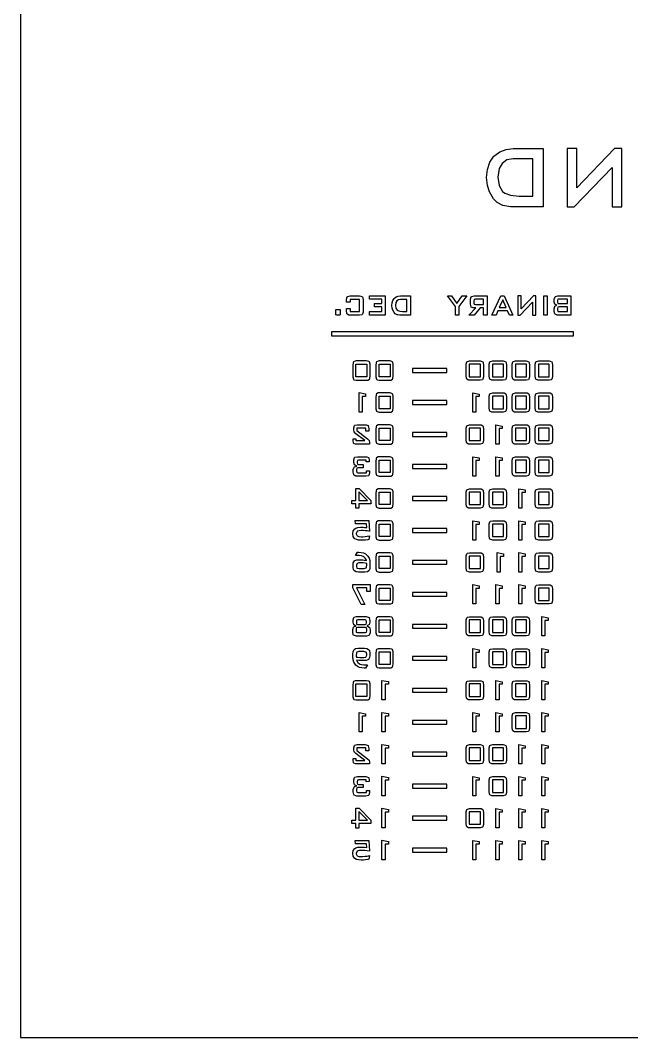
# Model space of a CAD drawing. Header units: inches. Extents: x 17631.1 to 17696.1, y 16284.5 to 16310.9.
# Drawn here: x 17631.11 to 17634.26, y 16285.27 to 16290.52 of the extents above; entities that cross this region are included whole.
import ezdxf

# ---------------------------------------------------------------- set-up
doc = ezdxf.new("R2010")
doc.units = ezdxf.units.IN
doc.header["$MEASUREMENT"] = 0

msp = doc.modelspace()

# ---------------------------------------------------------------- linework, layer by layer
at = {"color": 1}
msp.add_lwpolyline([(17654.6088, 16295.7669), (17631.1088, 16295.7669), (17631.1088, 16285.2669), (17654.6088, 16285.2669)], close=True, dxfattribs=at)
at = {"color": 2, "linetype": 'ByBlock', "flags": 128}
for points in [[(17633.5199, 16289.7478), (17633.5315, 16289.7851), (17633.5526, 16289.8154), (17633.5572, 16289.8201), (17633.5828, 16289.8388), (17633.6154, 16289.8504), (17633.6528, 16289.8551), (17633.8066, 16289.8551), (17633.8066, 16289.5543), (17633.6388, 16289.5543), (17633.6085, 16289.5589), (17633.5991, 16289.5612), (17633.5689, 16289.5775), (17633.5502, 16289.5963), (17633.5292, 16289.6312), (17633.5199, 16289.6639), (17633.5152, 16289.7058)], [(17633.9302, 16289.5543), (17633.9674, 16289.5543), (17634.1632, 16289.7571), (17634.1632, 16289.5543), (17634.2122, 16289.5543), (17634.2122, 16289.8551), (17634.1749, 16289.8551), (17633.9814, 16289.6522), (17633.9814, 16289.8551), (17633.9302, 16289.8551)], [(17633.5805, 16289.6639), (17633.5968, 16289.6335), (17633.6085, 16289.6242), (17633.6388, 16289.6149), (17633.6807, 16289.6102), (17633.753, 16289.6102), (17633.753, 16289.8014), (17633.6528, 16289.8014), (17633.6201, 16289.7968), (17633.5945, 16289.7782), (17633.5805, 16289.7525), (17633.5735, 16289.7081)], [(17632.7913, 16289.0714), (17632.7917, 16289.0782), (17632.7956, 16289.0897), (17632.7989, 16289.0922), (17632.8112, 16289.0948), (17632.8583, 16289.0948), (17632.8651, 16289.0943), (17632.874, 16289.0897), (17632.8761, 16289.0863), (17632.8778, 16289.0714), (17632.8778, 16289.0116), (17632.874, 16289.0006), (17632.8706, 16288.998), (17632.8583, 16288.9955), (17632.8112, 16288.9955), (17632.8044, 16288.9959), (17632.7956, 16289.0006), (17632.7934, 16289.004), (17632.7913, 16289.0188), (17632.7913, 16289.0307), (17632.81, 16289.0307), (17632.81, 16289.0142), (17632.8596, 16289.0142), (17632.8596, 16289.077), (17632.81, 16289.077), (17632.81, 16289.0621), (17632.7913, 16289.0617)], [(17632.9736, 16289.0142), (17632.9736, 16289.0388), (17632.9372, 16289.0388), (17632.9372, 16289.0557), (17632.9736, 16289.0557), (17632.9736, 16289.0778), (17632.9113, 16289.0778), (17632.9113, 16289.0948), (17632.9923, 16289.0948), (17632.9923, 16288.9955), (17632.9105, 16288.9955), (17632.9105, 16289.0142)], [(17633.0271, 16289.0596), (17633.0309, 16289.0719), (17633.0377, 16289.082), (17633.0393, 16289.0837), (17633.0478, 16289.0897), (17633.0588, 16289.0935), (17633.0711, 16289.0948), (17633.1225, 16289.0948), (17633.1225, 16288.9955), (17633.0758, 16288.9955), (17633.0665, 16288.9959), (17633.0563, 16288.9976), (17633.0538, 16288.998), (17633.0436, 16289.0031), (17633.0372, 16289.0095), (17633.0305, 16289.021), (17633.0275, 16289.0316), (17633.0262, 16289.0456)], [(17633.047, 16289.0316), (17633.0529, 16289.0218), (17633.0567, 16289.0188), (17633.0665, 16289.0154), (17633.0801, 16289.0142), (17633.1038, 16289.0142), (17633.1038, 16289.077), (17633.0711, 16289.077), (17633.0606, 16289.0753), (17633.0516, 16289.0693), (17633.047, 16289.0608), (17633.0449, 16289.046)], [(17633.3538, 16289.0409), (17633.3126, 16289.095), (17633.3342, 16289.095), (17633.3613, 16289.0565), (17633.389, 16289.095), (17633.4134, 16289.095), (17633.3721, 16289.0402), (17633.3721, 16288.9955), (17633.3538, 16288.9955)], [(17633.4493, 16289.07), (17633.4493, 16289.0578), (17633.4513, 16289.0517), (17633.458, 16289.0503), (17633.4993, 16289.0503), (17633.4993, 16289.0774), (17633.458, 16289.0774), (17633.4513, 16289.0761)], [(17633.588, 16289.095), (17633.6063, 16289.095), (17633.6509, 16288.9955), (17633.6327, 16288.9955), (17633.6232, 16289.0172), (17633.5731, 16289.0172), (17633.5636, 16288.9955), (17633.5426, 16288.9955)], [(17633.5805, 16289.0354), (17633.6157, 16289.0354), (17633.5981, 16289.0754)], [(17633.6759, 16288.9955), (17633.6888, 16288.9955), (17633.7524, 16289.0632), (17633.7524, 16288.9955), (17633.7693, 16288.9955), (17633.7693, 16289.095), (17633.7565, 16289.095), (17633.6929, 16289.028), (17633.6929, 16289.095), (17633.6759, 16289.095)], [(17633.8099, 16289.095), (17633.8282, 16289.095), (17633.8282, 16288.9955), (17633.8099, 16288.9955)], [(17633.8675, 16289.0416), (17633.8776, 16289.047), (17633.8675, 16289.0524), (17633.8641, 16289.0632), (17633.8641, 16289.0781), (17633.8681, 16289.0903), (17633.8709, 16289.0923), (17633.8824, 16289.095), (17633.95, 16289.095), (17633.95, 16288.9955), (17633.8871, 16288.9955), (17633.879, 16288.9962), (17633.8695, 16289.0002), (17633.8675, 16289.0023), (17633.8634, 16289.0151), (17633.8634, 16289.028), (17633.8675, 16289.0409)], [(17633.881, 16289.0713), (17633.881, 16289.0619), (17633.883, 16289.0565), (17633.8898, 16289.0551), (17633.9318, 16289.0551), (17633.9318, 16289.0788), (17633.8898, 16289.0788), (17633.883, 16289.0774)], [(17632.7362, 16289.0027), (17632.7362, 16289.0184), (17632.737, 16289.0239), (17632.74, 16289.0252), (17632.7536, 16289.0252), (17632.7591, 16289.0239), (17632.7599, 16289.0184), (17632.7599, 16289.0027), (17632.7595, 16288.9972), (17632.7565, 16288.9955), (17632.7426, 16288.9955), (17632.737, 16288.9968)], [(17633.881, 16289.03), (17633.881, 16289.0226), (17633.8824, 16289.0151), (17633.8898, 16289.0138), (17633.9318, 16289.0138), (17633.9318, 16289.0388), (17633.8898, 16289.0388), (17633.8824, 16289.0368)], [(17632.9142, 16288.7356), (17632.9138, 16288.7429), (17632.9105, 16288.7542), (17632.9079, 16288.7566), (17632.8959, 16288.7592), (17632.8425, 16288.7592), (17632.8371, 16288.7589), (17632.8282, 16288.7542), (17632.8262, 16288.7506), (17632.8242, 16288.7356), (17632.8242, 16288.6835), (17632.8245, 16288.6765), (17632.8282, 16288.6649), (17632.8305, 16288.6625), (17632.8425, 16288.6599), (17632.8959, 16288.6599), (17632.9012, 16288.6602), (17632.9105, 16288.6649), (17632.9122, 16288.6685), (17632.9142, 16288.6835)], [(17633.033, 16288.7356), (17633.0327, 16288.7429), (17633.0294, 16288.7542), (17633.0267, 16288.7566), (17633.0148, 16288.7592), (17632.9613, 16288.7592), (17632.956, 16288.7589), (17632.947, 16288.7542), (17632.9451, 16288.7506), (17632.9431, 16288.7356), (17632.9431, 16288.6835), (17632.9434, 16288.6765), (17632.947, 16288.6649), (17632.9494, 16288.6625), (17632.9613, 16288.6599), (17633.0148, 16288.6599), (17633.0201, 16288.6602), (17633.0294, 16288.6649), (17633.031, 16288.6685), (17633.033, 16288.6835)], [(17633.4092, 16288.7356), (17633.4096, 16288.7429), (17633.4129, 16288.7542), (17633.4155, 16288.7566), (17633.4275, 16288.7592), (17633.481, 16288.7592), (17633.4863, 16288.7589), (17633.4952, 16288.7542), (17633.4972, 16288.7506), (17633.4992, 16288.7356), (17633.4992, 16288.6835), (17633.4989, 16288.6765), (17633.4952, 16288.6649), (17633.4929, 16288.6625), (17633.481, 16288.6599), (17633.4275, 16288.6599), (17633.4222, 16288.6602), (17633.4129, 16288.6649), (17633.4112, 16288.6685), (17633.4092, 16288.6835)], [(17633.5281, 16288.7356), (17633.5284, 16288.7429), (17633.5318, 16288.7542), (17633.5344, 16288.7566), (17633.5464, 16288.7592), (17633.5998, 16288.7592), (17633.6051, 16288.7589), (17633.6141, 16288.7542), (17633.6161, 16288.7506), (17633.6181, 16288.7356), (17633.6181, 16288.6835), (17633.6178, 16288.6765), (17633.6141, 16288.6649), (17633.6118, 16288.6625), (17633.5998, 16288.6599), (17633.5464, 16288.6599), (17633.5411, 16288.6602), (17633.5318, 16288.6649), (17633.5301, 16288.6685), (17633.5281, 16288.6835)], [(17633.7655, 16288.6835), (17633.7655, 16288.7356), (17633.7659, 16288.7429), (17633.7692, 16288.7542), (17633.7718, 16288.7566), (17633.7838, 16288.7592), (17633.8372, 16288.7592), (17633.8422, 16288.7589), (17633.8515, 16288.7542), (17633.8535, 16288.7506), (17633.8552, 16288.7356), (17633.8552, 16288.6835), (17633.8548, 16288.6765), (17633.8515, 16288.6649), (17633.8489, 16288.6625), (17633.8372, 16288.6599), (17633.7838, 16288.6599), (17633.7785, 16288.6602), (17633.7692, 16288.6649), (17633.7675, 16288.6685)], [(17632.8408, 16288.7423), (17632.8976, 16288.7423), (17632.8976, 16288.6778), (17632.8408, 16288.6778)], [(17632.9597, 16288.7423), (17633.0164, 16288.7423), (17633.0164, 16288.6778), (17632.9597, 16288.6778)], [(17633.4826, 16288.7423), (17633.4258, 16288.7423), (17633.4258, 16288.6778), (17633.4826, 16288.6778)], [(17633.6015, 16288.7423), (17633.5447, 16288.7423), (17633.5447, 16288.6778), (17633.6015, 16288.6778)], [(17633.72, 16288.7423), (17633.6636, 16288.7423), (17633.6636, 16288.6778), (17633.72, 16288.6778)], [(17633.8386, 16288.7423), (17633.7821, 16288.7423), (17633.7821, 16288.6778), (17633.8386, 16288.6778)], [(17632.8567, 16288.5957), (17632.8907, 16288.5891), (17632.8907, 16288.5759), (17632.8736, 16288.5759), (17632.8736, 16288.4949), (17632.8567, 16288.4949)], [(17633.033, 16288.5706), (17633.0327, 16288.5779), (17633.0294, 16288.5892), (17633.0267, 16288.5916), (17633.0148, 16288.5942), (17632.9613, 16288.5942), (17632.956, 16288.5939), (17632.947, 16288.5892), (17632.9451, 16288.5856), (17632.9431, 16288.5706), (17632.9431, 16288.5185), (17632.9434, 16288.5115), (17632.947, 16288.4999), (17632.9494, 16288.4975), (17632.9613, 16288.4949), (17633.0148, 16288.4949), (17633.0201, 16288.4952), (17633.0294, 16288.4999), (17633.031, 16288.5035), (17633.033, 16288.5185)], [(17632.9597, 16288.5773), (17633.0164, 16288.5773), (17633.0164, 16288.5128), (17632.9597, 16288.5128)], [(17633.4434, 16288.5948), (17633.4768, 16288.5884), (17633.4768, 16288.5753), (17633.4601, 16288.5753), (17633.4601, 16288.495), (17633.4434, 16288.495)], [(17633.5281, 16288.5706), (17633.5284, 16288.5779), (17633.5318, 16288.5892), (17633.5344, 16288.5916), (17633.5464, 16288.5942), (17633.5998, 16288.5942), (17633.6051, 16288.5939), (17633.6141, 16288.5892), (17633.6161, 16288.5856), (17633.6181, 16288.5706), (17633.6181, 16288.5185), (17633.6178, 16288.5115), (17633.6141, 16288.4999), (17633.6118, 16288.4975), (17633.5998, 16288.4949), (17633.5464, 16288.4949), (17633.5411, 16288.4952), (17633.5318, 16288.4999), (17633.5301, 16288.5035), (17633.5281, 16288.5185)], [(17633.6015, 16288.5773), (17633.5447, 16288.5773), (17633.5447, 16288.5128), (17633.6015, 16288.5128)], [(17633.72, 16288.5773), (17633.6636, 16288.5773), (17633.6636, 16288.5128), (17633.72, 16288.5128)], [(17633.7655, 16288.5185), (17633.7655, 16288.5706), (17633.7659, 16288.5779), (17633.7692, 16288.5892), (17633.7718, 16288.5916), (17633.7838, 16288.5942), (17633.8372, 16288.5942), (17633.8422, 16288.5939), (17633.8515, 16288.5892), (17633.8535, 16288.5856), (17633.8552, 16288.5706), (17633.8552, 16288.5185), (17633.8548, 16288.5115), (17633.8515, 16288.4999), (17633.8489, 16288.4975), (17633.8372, 16288.4949), (17633.7838, 16288.4949), (17633.7785, 16288.4952), (17633.7692, 16288.4999), (17633.7675, 16288.5035)], [(17633.8386, 16288.5773), (17633.7821, 16288.5773), (17633.7821, 16288.5128), (17633.8386, 16288.5128)], [(17633.033, 16288.4056), (17633.0327, 16288.4129), (17633.0294, 16288.4242), (17633.0267, 16288.4266), (17633.0148, 16288.4292), (17632.9613, 16288.4292), (17632.956, 16288.4289), (17632.947, 16288.4242), (17632.9451, 16288.4206), (17632.9431, 16288.4056), (17632.9431, 16288.3535), (17632.9434, 16288.3465), (17632.947, 16288.3349), (17632.9494, 16288.3325), (17632.9613, 16288.3299), (17633.0148, 16288.3299), (17633.0201, 16288.3302), (17633.0294, 16288.3349), (17633.031, 16288.3385), (17633.033, 16288.3535)], [(17632.9597, 16288.4123), (17633.0164, 16288.4123), (17633.0164, 16288.3478), (17632.9597, 16288.3478)], [(17633.4092, 16288.4056), (17633.4096, 16288.4129), (17633.4129, 16288.4242), (17633.4155, 16288.4266), (17633.4275, 16288.4292), (17633.481, 16288.4292), (17633.4863, 16288.4289), (17633.4952, 16288.4242), (17633.4972, 16288.4206), (17633.4992, 16288.4056), (17633.4992, 16288.3535), (17633.4989, 16288.3465), (17633.4952, 16288.3349), (17633.4929, 16288.3325), (17633.481, 16288.3299), (17633.4275, 16288.3299), (17633.4222, 16288.3302), (17633.4129, 16288.3349), (17633.4112, 16288.3385), (17633.4092, 16288.3535)], [(17633.4826, 16288.4123), (17633.4258, 16288.4123), (17633.4258, 16288.3478), (17633.4826, 16288.3478)], [(17633.5622, 16288.4293), (17633.5957, 16288.4229), (17633.5957, 16288.4098), (17633.579, 16288.4098), (17633.579, 16288.3294), (17633.5622, 16288.3294)], [(17633.72, 16288.4123), (17633.6636, 16288.4123), (17633.6636, 16288.3478), (17633.72, 16288.3478)], [(17633.7655, 16288.3535), (17633.7655, 16288.4056), (17633.7659, 16288.4129), (17633.7692, 16288.4242), (17633.7718, 16288.4266), (17633.7838, 16288.4292), (17633.8372, 16288.4292), (17633.8422, 16288.4289), (17633.8515, 16288.4242), (17633.8535, 16288.4206), (17633.8552, 16288.4056), (17633.8552, 16288.3535), (17633.8548, 16288.3465), (17633.8515, 16288.3349), (17633.8489, 16288.3325), (17633.8372, 16288.3299), (17633.7838, 16288.3299), (17633.7785, 16288.3302), (17633.7692, 16288.3349), (17633.7675, 16288.3385)], [(17633.8386, 16288.4123), (17633.7821, 16288.4123), (17633.7821, 16288.3478), (17633.8386, 16288.3478)], [(17633.033, 16288.2406), (17633.0327, 16288.2479), (17633.0294, 16288.2592), (17633.0267, 16288.2616), (17633.0148, 16288.2642), (17632.9613, 16288.2642), (17632.956, 16288.2639), (17632.947, 16288.2592), (17632.9451, 16288.2556), (17632.9431, 16288.2406), (17632.9431, 16288.1885), (17632.9434, 16288.1815), (17632.947, 16288.1699), (17632.9494, 16288.1675), (17632.9613, 16288.1649), (17633.0148, 16288.1649), (17633.0201, 16288.1652), (17633.0294, 16288.1699), (17633.031, 16288.1735), (17633.033, 16288.1885)], [(17632.9597, 16288.2473), (17633.0164, 16288.2473), (17633.0164, 16288.1828), (17632.9597, 16288.1828)], [(17633.4434, 16288.2648), (17633.4768, 16288.2584), (17633.4768, 16288.2453), (17633.4601, 16288.2453), (17633.4601, 16288.165), (17633.4434, 16288.165)], [(17633.5622, 16288.2648), (17633.5957, 16288.2584), (17633.5957, 16288.2453), (17633.579, 16288.2453), (17633.579, 16288.165), (17633.5622, 16288.165)], [(17633.72, 16288.2473), (17633.6636, 16288.2473), (17633.6636, 16288.1828), (17633.72, 16288.1828)], [(17633.7655, 16288.1885), (17633.7655, 16288.2406), (17633.7659, 16288.2479), (17633.7692, 16288.2592), (17633.7718, 16288.2616), (17633.7838, 16288.2642), (17633.8372, 16288.2642), (17633.8422, 16288.2639), (17633.8515, 16288.2592), (17633.8535, 16288.2556), (17633.8552, 16288.2406), (17633.8552, 16288.1885), (17633.8548, 16288.1815), (17633.8515, 16288.1699), (17633.8489, 16288.1675), (17633.8372, 16288.1649), (17633.7838, 16288.1649), (17633.7785, 16288.1652), (17633.7692, 16288.1699), (17633.7675, 16288.1735)], [(17633.8386, 16288.2473), (17633.7821, 16288.2473), (17633.7821, 16288.1828), (17633.8386, 16288.1828)], [(17632.8199, 16288.0225), (17632.8199, 16288.0391), (17632.8393, 16288.0391), (17632.8393, 16288.1016), (17632.8568, 16288.1016), (17632.9169, 16288.0391), (17632.9169, 16288.0225), (17632.8562, 16288.0225), (17632.8562, 16287.9993), (17632.8393, 16287.9993), (17632.8393, 16288.0225)], [(17632.8562, 16288.0391), (17632.9, 16288.0391), (17632.8562, 16288.0841)], [(17633.033, 16288.0756), (17633.0327, 16288.0829), (17633.0294, 16288.0942), (17633.0267, 16288.0966), (17633.0148, 16288.0992), (17632.9613, 16288.0992), (17632.956, 16288.0989), (17632.947, 16288.0942), (17632.9451, 16288.0906), (17632.9431, 16288.0756), (17632.9431, 16288.0235), (17632.9434, 16288.0165), (17632.947, 16288.0049), (17632.9494, 16288.0025), (17632.9613, 16287.9999), (17633.0148, 16287.9999), (17633.0201, 16288.0002), (17633.0294, 16288.0049), (17633.031, 16288.0085), (17633.033, 16288.0235)], [(17632.9597, 16288.0823), (17633.0164, 16288.0823), (17633.0164, 16288.0178), (17632.9597, 16288.0178)], [(17633.4092, 16288.0756), (17633.4096, 16288.0829), (17633.4129, 16288.0942), (17633.4155, 16288.0966), (17633.4275, 16288.0992), (17633.481, 16288.0992), (17633.4863, 16288.0989), (17633.4952, 16288.0942), (17633.4972, 16288.0906), (17633.4992, 16288.0756), (17633.4992, 16288.0235), (17633.4989, 16288.0165), (17633.4952, 16288.0049), (17633.4929, 16288.0025), (17633.481, 16287.9999), (17633.4275, 16287.9999), (17633.4222, 16288.0002), (17633.4129, 16288.0049), (17633.4112, 16288.0085), (17633.4092, 16288.0235)], [(17633.4826, 16288.0823), (17633.4258, 16288.0823), (17633.4258, 16288.0178), (17633.4826, 16288.0178)], [(17633.5281, 16288.0756), (17633.5284, 16288.0829), (17633.5318, 16288.0942), (17633.5344, 16288.0966), (17633.5464, 16288.0992), (17633.5998, 16288.0992), (17633.6051, 16288.0989), (17633.6141, 16288.0942), (17633.6161, 16288.0906), (17633.6181, 16288.0756), (17633.6181, 16288.0235), (17633.6178, 16288.0165), (17633.6141, 16288.0049), (17633.6118, 16288.0025), (17633.5998, 16287.9999), (17633.5464, 16287.9999), (17633.5411, 16288.0002), (17633.5318, 16288.0049), (17633.5301, 16288.0085), (17633.5281, 16288.0235)], [(17633.6015, 16288.0823), (17633.5447, 16288.0823), (17633.5447, 16288.0178), (17633.6015, 16288.0178)], [(17633.6808, 16288.0998), (17633.7143, 16288.0934), (17633.7143, 16288.0803), (17633.6975, 16288.0803), (17633.6975, 16288), (17633.6808, 16288)], [(17633.7655, 16288.0235), (17633.7655, 16288.0756), (17633.7659, 16288.0829), (17633.7692, 16288.0942), (17633.7718, 16288.0966), (17633.7838, 16288.0992), (17633.8372, 16288.0992), (17633.8422, 16288.0989), (17633.8515, 16288.0942), (17633.8535, 16288.0906), (17633.8552, 16288.0756), (17633.8552, 16288.0235), (17633.8548, 16288.0165), (17633.8515, 16288.0049), (17633.8489, 16288.0025), (17633.8372, 16287.9999), (17633.7838, 16287.9999), (17633.7785, 16288.0002), (17633.7692, 16288.0049), (17633.7675, 16288.0085)], [(17633.8386, 16288.0823), (17633.7821, 16288.0823), (17633.7821, 16288.0178), (17633.8386, 16288.0178)], [(17632.8242, 16287.8694), (17632.8271, 16287.8832), (17632.8342, 16287.8929), (17632.8399, 16287.8969), (17632.8505, 16287.9001), (17632.864, 16287.9012), (17632.8663, 16287.9012), (17632.878, 16287.9006), (17632.8843, 16287.9004), (17632.8963, 16287.8989), (17632.8943, 16287.9184), (17632.8385, 16287.9184), (17632.8371, 16287.9353), (17632.9064, 16287.9353), (17632.9109, 16287.8797), (17632.9104, 16287.88), (17632.8986, 16287.8817), (17632.8875, 16287.8829), (17632.8786, 16287.8835), (17632.8677, 16287.884), (17632.8565, 16287.8832), (17632.8474, 16287.8803), (17632.8462, 16287.8797), (17632.8414, 16287.8683), (17632.8414, 16287.8663), (17632.8474, 16287.856), (17632.8551, 16287.8531), (17632.8686, 16287.8519), (17632.8769, 16287.8522), (17632.8886, 16287.8534), (17632.8992, 16287.8548), (17632.9109, 16287.8574), (17632.9069, 16287.8379), (17632.9023, 16287.8368), (17632.8903, 16287.835), (17632.8803, 16287.8342), (17632.8683, 16287.8339), (17632.8677, 16287.8339), (17632.8537, 16287.8348), (17632.8428, 16287.8373), (17632.8345, 16287.8419), (17632.8328, 16287.8434), (17632.8265, 16287.8534), (17632.8242, 16287.8674)], [(17633.033, 16287.9106), (17633.0327, 16287.9179), (17633.0294, 16287.9292), (17633.0267, 16287.9316), (17633.0148, 16287.9342), (17632.9613, 16287.9342), (17632.956, 16287.9339), (17632.947, 16287.9292), (17632.9451, 16287.9256), (17632.9431, 16287.9106), (17632.9431, 16287.8585), (17632.9434, 16287.8515), (17632.947, 16287.8399), (17632.9494, 16287.8375), (17632.9613, 16287.8349), (17633.0148, 16287.8349), (17633.0201, 16287.8352), (17633.0294, 16287.8399), (17633.031, 16287.8435), (17633.033, 16287.8585)], [(17632.9597, 16287.9173), (17633.0164, 16287.9173), (17633.0164, 16287.8528), (17632.9597, 16287.8528)], [(17633.4434, 16287.9348), (17633.4768, 16287.9284), (17633.4768, 16287.9153), (17633.4601, 16287.9153), (17633.4601, 16287.835), (17633.4434, 16287.835)], [(17633.5281, 16287.9106), (17633.5284, 16287.9179), (17633.5318, 16287.9292), (17633.5344, 16287.9316), (17633.5464, 16287.9342), (17633.5998, 16287.9342), (17633.6051, 16287.9339), (17633.6141, 16287.9292), (17633.6161, 16287.9256), (17633.6181, 16287.9106), (17633.6181, 16287.8585), (17633.6178, 16287.8515), (17633.6141, 16287.8399), (17633.6118, 16287.8375), (17633.5998, 16287.8349), (17633.5464, 16287.8349), (17633.5411, 16287.8352), (17633.5318, 16287.8399), (17633.5301, 16287.8435), (17633.5281, 16287.8585)], [(17633.6015, 16287.9173), (17633.5447, 16287.9173), (17633.5447, 16287.8528), (17633.6015, 16287.8528)], [(17633.6808, 16287.9348), (17633.7143, 16287.9284), (17633.7143, 16287.9153), (17633.6975, 16287.9153), (17633.6975, 16287.835), (17633.6808, 16287.835)], [(17633.7655, 16287.8585), (17633.7655, 16287.9106), (17633.7659, 16287.9179), (17633.7692, 16287.9292), (17633.7718, 16287.9316), (17633.7838, 16287.9342), (17633.8372, 16287.9342), (17633.8422, 16287.9339), (17633.8515, 16287.9292), (17633.8535, 16287.9256), (17633.8552, 16287.9106), (17633.8552, 16287.8585), (17633.8548, 16287.8515), (17633.8515, 16287.8399), (17633.8489, 16287.8375), (17633.8372, 16287.8349), (17633.7838, 16287.8349), (17633.7785, 16287.8352), (17633.7692, 16287.8399), (17633.7675, 16287.8435)], [(17633.8386, 16287.9173), (17633.7821, 16287.9173), (17633.7821, 16287.8528), (17633.8386, 16287.8528)], [(17632.8258, 16287.7076), (17632.827, 16287.7179), (17632.833, 16287.7279), (17632.8356, 16287.7296), (17632.8453, 16287.7325), (17632.8593, 16287.7333), (17632.8653, 16287.7333), (17632.8768, 16287.7325), (17632.8834, 16287.7319), (17632.8948, 16287.7299), (17632.8945, 16287.7305), (17632.8888, 16287.7422), (17632.8794, 16287.75), (17632.8776, 16287.7508), (17632.8685, 16287.7537), (17632.857, 16287.7551), (17632.8424, 16287.7557), (17632.8376, 16287.7557), (17632.8484, 16287.7717), (17632.8519, 16287.7723), (17632.8553, 16287.7723), (17632.8682, 16287.7711), (17632.8796, 16287.7683), (17632.8894, 16287.7634), (17632.8977, 16287.7568), (17632.902, 16287.752), (17632.9083, 16287.7414), (17632.912, 16287.7285), (17632.9131, 16287.7136), (17632.9131, 16287.7004), (17632.912, 16287.6866), (17632.9077, 16287.6763), (17632.9, 16287.6715), (17632.8868, 16287.6697), (17632.853, 16287.6697), (17632.8413, 16287.6709), (17632.8324, 16287.6755), (17632.8287, 16287.6804), (17632.8258, 16287.6941)], [(17633.033, 16287.7456), (17633.0327, 16287.7529), (17633.0294, 16287.7642), (17633.0267, 16287.7666), (17633.0148, 16287.7692), (17632.9613, 16287.7692), (17632.956, 16287.7689), (17632.947, 16287.7642), (17632.9451, 16287.7606), (17632.9431, 16287.7456), (17632.9431, 16287.6935), (17632.9434, 16287.6865), (17632.947, 16287.6749), (17632.9494, 16287.6725), (17632.9613, 16287.6699), (17633.0148, 16287.6699), (17633.0201, 16287.6702), (17633.0294, 16287.6749), (17633.031, 16287.6785), (17633.033, 16287.6935)], [(17633.4092, 16287.7456), (17633.4096, 16287.7529), (17633.4129, 16287.7642), (17633.4155, 16287.7666), (17633.4275, 16287.7692), (17633.481, 16287.7692), (17633.4863, 16287.7689), (17633.4952, 16287.7642), (17633.4972, 16287.7606), (17633.4992, 16287.7456), (17633.4992, 16287.6935), (17633.4989, 16287.6865), (17633.4952, 16287.6749), (17633.4929, 16287.6725), (17633.481, 16287.6699), (17633.4275, 16287.6699), (17633.4222, 16287.6702), (17633.4129, 16287.6749), (17633.4112, 16287.6785), (17633.4092, 16287.6935)], [(17633.5687, 16287.7698), (17633.6022, 16287.7634), (17633.6022, 16287.7503), (17633.5855, 16287.7503), (17633.5855, 16287.67), (17633.5687, 16287.67)], [(17633.6808, 16287.7698), (17633.7143, 16287.7634), (17633.7143, 16287.7503), (17633.6975, 16287.7503), (17633.6975, 16287.67), (17633.6808, 16287.67)], [(17633.7655, 16287.6935), (17633.7655, 16287.7456), (17633.7659, 16287.7529), (17633.7692, 16287.7642), (17633.7718, 16287.7666), (17633.7838, 16287.7692), (17633.8372, 16287.7692), (17633.8422, 16287.7689), (17633.8515, 16287.7642), (17633.8535, 16287.7606), (17633.8552, 16287.7456), (17633.8552, 16287.6935), (17633.8548, 16287.6865), (17633.8515, 16287.6749), (17633.8489, 16287.6725), (17633.8372, 16287.6699), (17633.7838, 16287.6699), (17633.7785, 16287.6702), (17633.7692, 16287.6749), (17633.7675, 16287.6785)], [(17632.8459, 16287.6901), (17632.8462, 16287.6901), (17632.8573, 16287.6875), (17632.8796, 16287.6875), (17632.8834, 16287.6878), (17632.8931, 16287.6912), (17632.8945, 16287.6935), (17632.8962, 16287.709), (17632.896, 16287.7124), (17632.896, 16287.7147), (17632.8891, 16287.7156), (17632.8776, 16287.7167), (17632.8719, 16287.717), (17632.8605, 16287.7173), (17632.8562, 16287.717), (17632.8462, 16287.7147), (17632.8427, 16287.7053), (17632.8427, 16287.6995)], [(17632.9597, 16287.7523), (17633.0164, 16287.7523), (17633.0164, 16287.6878), (17632.9597, 16287.6878)], [(17633.4826, 16287.7523), (17633.4258, 16287.7523), (17633.4258, 16287.6878), (17633.4826, 16287.6878)], [(17633.8386, 16287.7523), (17633.7821, 16287.7523), (17633.7821, 16287.6878), (17633.8386, 16287.6878)], [(17632.825, 16287.6049), (17632.9137, 16287.6049), (17632.9137, 16287.5699), (17632.8971, 16287.5699), (17632.8968, 16287.5877), (17632.8439, 16287.5877), (17632.8871, 16287.5029), (17632.8668, 16287.5029), (17632.825, 16287.5888)], [(17633.033, 16287.5806), (17633.0327, 16287.5879), (17633.0294, 16287.5992), (17633.0267, 16287.6016), (17633.0148, 16287.6042), (17632.9613, 16287.6042), (17632.956, 16287.6039), (17632.947, 16287.5992), (17632.9451, 16287.5956), (17632.9431, 16287.5806), (17632.9431, 16287.5285), (17632.9434, 16287.5215), (17632.947, 16287.5099), (17632.9494, 16287.5075), (17632.9613, 16287.5049), (17633.0148, 16287.5049), (17633.0201, 16287.5052), (17633.0294, 16287.5099), (17633.031, 16287.5135), (17633.033, 16287.5285)], [(17633.4434, 16287.6048), (17633.4768, 16287.5984), (17633.4768, 16287.5853), (17633.4601, 16287.5853), (17633.4601, 16287.505), (17633.4434, 16287.505)], [(17633.5622, 16287.6048), (17633.5957, 16287.5984), (17633.5957, 16287.5853), (17633.579, 16287.5853), (17633.579, 16287.505), (17633.5622, 16287.505)], [(17633.6808, 16287.6048), (17633.7143, 16287.5984), (17633.7143, 16287.5853), (17633.6975, 16287.5853), (17633.6975, 16287.505), (17633.6808, 16287.505)], [(17633.7655, 16287.5285), (17633.7655, 16287.5806), (17633.7659, 16287.5879), (17633.7692, 16287.5992), (17633.7718, 16287.6016), (17633.7838, 16287.6042), (17633.8372, 16287.6042), (17633.8422, 16287.6039), (17633.8515, 16287.5992), (17633.8535, 16287.5956), (17633.8552, 16287.5806), (17633.8552, 16287.5285), (17633.8548, 16287.5215), (17633.8515, 16287.5099), (17633.8489, 16287.5075), (17633.8372, 16287.5049), (17633.7838, 16287.5049), (17633.7785, 16287.5052), (17633.7692, 16287.5099), (17633.7675, 16287.5135)], [(17632.9597, 16287.5873), (17633.0164, 16287.5873), (17633.0164, 16287.5228), (17632.9597, 16287.5228)], [(17633.8386, 16287.5873), (17633.7821, 16287.5873), (17633.7821, 16287.5228), (17633.8386, 16287.5228)], [(17632.8427, 16287.4132), (17632.8427, 16287.4083), (17632.8441, 16287.4009), (17632.8504, 16287.3991), (17632.8877, 16287.3991), (17632.8939, 16287.4011), (17632.8954, 16287.4083), (17632.8954, 16287.4132), (17632.8939, 16287.4206), (17632.8877, 16287.4223), (17632.8504, 16287.4223), (17632.8441, 16287.4206)], [(17633.033, 16287.4156), (17633.0327, 16287.4229), (17633.0294, 16287.4342), (17633.0267, 16287.4366), (17633.0148, 16287.4392), (17632.9613, 16287.4392), (17632.956, 16287.4389), (17632.947, 16287.4342), (17632.9451, 16287.4306), (17632.9431, 16287.4156), (17632.9431, 16287.3635), (17632.9434, 16287.3565), (17632.947, 16287.3449), (17632.9494, 16287.3425), (17632.9613, 16287.3399), (17633.0148, 16287.3399), (17633.0201, 16287.3402), (17633.0294, 16287.3449), (17633.031, 16287.3485), (17633.033, 16287.3635)], [(17632.9597, 16287.4223), (17633.0164, 16287.4223), (17633.0164, 16287.3578), (17632.9597, 16287.3578)], [(17633.4092, 16287.4156), (17633.4096, 16287.4229), (17633.4129, 16287.4342), (17633.4155, 16287.4366), (17633.4275, 16287.4392), (17633.481, 16287.4392), (17633.4863, 16287.4389), (17633.4952, 16287.4342), (17633.4972, 16287.4306), (17633.4992, 16287.4156), (17633.4992, 16287.3635), (17633.4989, 16287.3565), (17633.4952, 16287.3449), (17633.4929, 16287.3425), (17633.481, 16287.3399), (17633.4275, 16287.3399), (17633.4222, 16287.3402), (17633.4129, 16287.3449), (17633.4112, 16287.3485), (17633.4092, 16287.3635)], [(17633.4826, 16287.4223), (17633.4258, 16287.4223), (17633.4258, 16287.3578), (17633.4826, 16287.3578)], [(17633.5281, 16287.4156), (17633.5284, 16287.4229), (17633.5318, 16287.4342), (17633.5344, 16287.4366), (17633.5464, 16287.4392), (17633.5998, 16287.4392), (17633.6051, 16287.4389), (17633.6141, 16287.4342), (17633.6161, 16287.4306), (17633.6181, 16287.4156), (17633.6181, 16287.3635), (17633.6178, 16287.3565), (17633.6141, 16287.3449), (17633.6118, 16287.3425), (17633.5998, 16287.3399), (17633.5464, 16287.3399), (17633.5411, 16287.3402), (17633.5318, 16287.3449), (17633.5301, 16287.3485), (17633.5281, 16287.3635)], [(17633.6015, 16287.4223), (17633.5447, 16287.4223), (17633.5447, 16287.3578), (17633.6015, 16287.3578)], [(17633.72, 16287.4223), (17633.6636, 16287.4223), (17633.6636, 16287.3578), (17633.72, 16287.3578)], [(17633.7993, 16287.4398), (17633.8328, 16287.4334), (17633.8328, 16287.4203), (17633.8161, 16287.4203), (17633.8161, 16287.34), (17633.7993, 16287.34)], [(17632.841, 16287.3736), (17632.841, 16287.3665), (17632.8424, 16287.359), (17632.8487, 16287.3573), (17632.8897, 16287.3573), (17632.8957, 16287.359), (17632.8971, 16287.3665), (17632.8971, 16287.3736), (17632.8957, 16287.3811), (17632.8897, 16287.3828), (17632.8487, 16287.3828), (17632.8424, 16287.3811)], [(17632.8252, 16287.2453), (17632.8264, 16287.2591), (17632.831, 16287.2697), (17632.8387, 16287.2746), (17632.8516, 16287.2763), (17632.8854, 16287.2763), (17632.8971, 16287.2748), (17632.906, 16287.2703), (17632.91, 16287.2654), (17632.9128, 16287.2519), (17632.9128, 16287.2385), (17632.9114, 16287.2281), (17632.9054, 16287.2184), (17632.9028, 16287.2167), (17632.8931, 16287.2135), (17632.8788, 16287.2127), (17632.8725, 16287.2127), (17632.861, 16287.2135), (17632.855, 16287.2141), (17632.8436, 16287.2158), (17632.8438, 16287.2153), (17632.8496, 16287.2035), (17632.859, 16287.1958), (17632.861, 16287.1949), (17632.8699, 16287.1923), (17632.8816, 16287.1906), (17632.896, 16287.1901), (17632.9011, 16287.1901), (17632.8902, 16287.174), (17632.8879, 16287.1737), (17632.8834, 16287.1737), (17632.8705, 16287.1749), (17632.859, 16287.1777), (17632.849, 16287.1823), (17632.8407, 16287.1889), (17632.8364, 16287.1938), (17632.8304, 16287.2047), (17632.8267, 16287.2173), (17632.8252, 16287.2322)], [(17632.8421, 16287.2373), (17632.8421, 16287.2345), (17632.8427, 16287.2313), (17632.8501, 16287.2304), (17632.8613, 16287.2293), (17632.8668, 16287.229), (17632.8779, 16287.2287), (17632.8822, 16287.2287), (17632.8922, 16287.2313), (17632.896, 16287.241), (17632.896, 16287.2468), (17632.8928, 16287.2565), (17632.8922, 16287.2568), (17632.8811, 16287.2591), (17632.855, 16287.2591), (17632.8453, 16287.2557), (17632.8438, 16287.2528)], [(17633.033, 16287.2506), (17633.0327, 16287.2579), (17633.0294, 16287.2692), (17633.0267, 16287.2716), (17633.0148, 16287.2742), (17632.9613, 16287.2742), (17632.956, 16287.2739), (17632.947, 16287.2692), (17632.9451, 16287.2656), (17632.9431, 16287.2506), (17632.9431, 16287.1985), (17632.9434, 16287.1915), (17632.947, 16287.1799), (17632.9494, 16287.1775), (17632.9613, 16287.1749), (17633.0148, 16287.1749), (17633.0201, 16287.1752), (17633.0294, 16287.1799), (17633.031, 16287.1835), (17633.033, 16287.1985)], [(17632.9597, 16287.2573), (17633.0164, 16287.2573), (17633.0164, 16287.1928), (17632.9597, 16287.1928)], [(17633.4434, 16287.2748), (17633.4768, 16287.2684), (17633.4768, 16287.2553), (17633.4601, 16287.2553), (17633.4601, 16287.175), (17633.4434, 16287.175)], [(17633.5281, 16287.2506), (17633.5284, 16287.2579), (17633.5318, 16287.2692), (17633.5344, 16287.2716), (17633.5464, 16287.2742), (17633.5998, 16287.2742), (17633.6051, 16287.2739), (17633.6141, 16287.2692), (17633.6161, 16287.2656), (17633.6181, 16287.2506), (17633.6181, 16287.1985), (17633.6178, 16287.1915), (17633.6141, 16287.1799), (17633.6118, 16287.1775), (17633.5998, 16287.1749), (17633.5464, 16287.1749), (17633.5411, 16287.1752), (17633.5318, 16287.1799), (17633.5301, 16287.1835), (17633.5281, 16287.1985)], [(17633.6015, 16287.2573), (17633.5447, 16287.2573), (17633.5447, 16287.1928), (17633.6015, 16287.1928)], [(17633.72, 16287.2573), (17633.6636, 16287.2573), (17633.6636, 16287.1928), (17633.72, 16287.1928)], [(17633.7993, 16287.2748), (17633.8328, 16287.2684), (17633.8328, 16287.2553), (17633.8161, 16287.2553), (17633.8161, 16287.175), (17633.7993, 16287.175)], [(17632.9142, 16287.0856), (17632.9138, 16287.0929), (17632.9105, 16287.1042), (17632.9079, 16287.1066), (17632.8959, 16287.1092), (17632.8425, 16287.1092), (17632.8371, 16287.1089), (17632.8282, 16287.1042), (17632.8262, 16287.1006), (17632.8242, 16287.0856), (17632.8242, 16287.0335), (17632.8245, 16287.0265), (17632.8282, 16287.0149), (17632.8305, 16287.0125), (17632.8425, 16287.0099), (17632.8959, 16287.0099), (17632.9012, 16287.0102), (17632.9105, 16287.0149), (17632.9122, 16287.0185), (17632.9142, 16287.0335)], [(17632.8408, 16287.0923), (17632.8976, 16287.0923), (17632.8976, 16287.0278), (17632.8408, 16287.0278)], [(17632.9743, 16287.1106), (17633.0083, 16287.1041), (17633.0083, 16287.0909), (17632.9911, 16287.0909), (17632.9911, 16287.0098), (17632.9743, 16287.0098)], [(17633.4092, 16287.0856), (17633.4096, 16287.0929), (17633.4129, 16287.1042), (17633.4155, 16287.1066), (17633.4275, 16287.1092), (17633.481, 16287.1092), (17633.4863, 16287.1089), (17633.4952, 16287.1042), (17633.4972, 16287.1006), (17633.4992, 16287.0856), (17633.4992, 16287.0335), (17633.4989, 16287.0265), (17633.4952, 16287.0149), (17633.4929, 16287.0125), (17633.481, 16287.0099), (17633.4275, 16287.0099), (17633.4222, 16287.0102), (17633.4129, 16287.0149), (17633.4112, 16287.0185), (17633.4092, 16287.0335)], [(17633.4826, 16287.0923), (17633.4258, 16287.0923), (17633.4258, 16287.0278), (17633.4826, 16287.0278)], [(17633.5622, 16287.1098), (17633.5957, 16287.1034), (17633.5957, 16287.0903), (17633.579, 16287.0903), (17633.579, 16287.01), (17633.5622, 16287.01)], [(17633.72, 16287.0923), (17633.6636, 16287.0923), (17633.6636, 16287.0278), (17633.72, 16287.0278)], [(17633.7993, 16287.1098), (17633.8328, 16287.1034), (17633.8328, 16287.0903), (17633.8161, 16287.0903), (17633.8161, 16287.01), (17633.7993, 16287.01)], [(17632.8567, 16286.9451), (17632.8907, 16286.9385), (17632.8907, 16286.9254), (17632.8736, 16286.9254), (17632.8736, 16286.8443), (17632.8567, 16286.8443)], [(17632.9743, 16286.9456), (17633.0083, 16286.9391), (17633.0083, 16286.9259), (17632.9911, 16286.9259), (17632.9911, 16286.8448), (17632.9743, 16286.8448)], [(17633.4434, 16286.9448), (17633.4768, 16286.9384), (17633.4768, 16286.9253), (17633.4601, 16286.9253), (17633.4601, 16286.845), (17633.4434, 16286.845)], [(17633.5622, 16286.9448), (17633.5957, 16286.9384), (17633.5957, 16286.9253), (17633.579, 16286.9253), (17633.579, 16286.845), (17633.5622, 16286.845)], [(17633.72, 16286.9273), (17633.6636, 16286.9273), (17633.6636, 16286.8628), (17633.72, 16286.8628)], [(17633.7993, 16286.9448), (17633.8328, 16286.9384), (17633.8328, 16286.9253), (17633.8161, 16286.9253), (17633.8161, 16286.845), (17633.7993, 16286.845)], [(17632.9743, 16286.7806), (17633.0083, 16286.7741), (17633.0083, 16286.7609), (17632.9911, 16286.7609), (17632.9911, 16286.6798), (17632.9743, 16286.6798)], [(17633.4092, 16286.7556), (17633.4096, 16286.7629), (17633.4129, 16286.7742), (17633.4155, 16286.7766), (17633.4275, 16286.7792), (17633.481, 16286.7792), (17633.4863, 16286.7789), (17633.4952, 16286.7742), (17633.4972, 16286.7706), (17633.4992, 16286.7556), (17633.4992, 16286.7035), (17633.4989, 16286.6965), (17633.4952, 16286.6849), (17633.4929, 16286.6825), (17633.481, 16286.6799), (17633.4275, 16286.6799), (17633.4222, 16286.6802), (17633.4129, 16286.6849), (17633.4112, 16286.6885), (17633.4092, 16286.7035)], [(17633.4826, 16286.7623), (17633.4258, 16286.7623), (17633.4258, 16286.6978), (17633.4826, 16286.6978)], [(17633.5281, 16286.7556), (17633.5284, 16286.7629), (17633.5318, 16286.7742), (17633.5344, 16286.7766), (17633.5464, 16286.7792), (17633.5998, 16286.7792), (17633.6051, 16286.7789), (17633.6141, 16286.7742), (17633.6161, 16286.7706), (17633.6181, 16286.7556), (17633.6181, 16286.7035), (17633.6178, 16286.6965), (17633.6141, 16286.6849), (17633.6118, 16286.6825), (17633.5998, 16286.6799), (17633.5464, 16286.6799), (17633.5411, 16286.6802), (17633.5318, 16286.6849), (17633.5301, 16286.6885), (17633.5281, 16286.7035)], [(17633.6015, 16286.7623), (17633.5447, 16286.7623), (17633.5447, 16286.6978), (17633.6015, 16286.6978)], [(17633.6808, 16286.7798), (17633.7143, 16286.7734), (17633.7143, 16286.7603), (17633.6975, 16286.7603), (17633.6975, 16286.68), (17633.6808, 16286.68)], [(17633.7993, 16286.7798), (17633.8328, 16286.7734), (17633.8328, 16286.7603), (17633.8161, 16286.7603), (17633.8161, 16286.68), (17633.7993, 16286.68)], [(17632.9743, 16286.6156), (17633.0083, 16286.6091), (17633.0083, 16286.5959), (17632.9911, 16286.5959), (17632.9911, 16286.5148), (17632.9743, 16286.5148)], [(17633.4434, 16286.6148), (17633.4768, 16286.6084), (17633.4768, 16286.5953), (17633.4601, 16286.5953), (17633.4601, 16286.515), (17633.4434, 16286.515)], [(17633.5281, 16286.5906), (17633.5284, 16286.5979), (17633.5318, 16286.6092), (17633.5344, 16286.6116), (17633.5464, 16286.6142), (17633.5998, 16286.6142), (17633.6051, 16286.6139), (17633.6141, 16286.6092), (17633.6161, 16286.6056), (17633.6181, 16286.5906), (17633.6181, 16286.5385), (17633.6178, 16286.5315), (17633.6141, 16286.5199), (17633.6118, 16286.5175), (17633.5998, 16286.5149), (17633.5464, 16286.5149), (17633.5411, 16286.5152), (17633.5318, 16286.5199), (17633.5301, 16286.5235), (17633.5281, 16286.5385)], [(17633.6808, 16286.6148), (17633.7143, 16286.6084), (17633.7143, 16286.5953), (17633.6975, 16286.5953), (17633.6975, 16286.515), (17633.6808, 16286.515)], [(17633.7993, 16286.6148), (17633.8328, 16286.6084), (17633.8328, 16286.5953), (17633.8161, 16286.5953), (17633.8161, 16286.515), (17633.7993, 16286.515)], [(17633.6015, 16286.5973), (17633.5447, 16286.5973), (17633.5447, 16286.5328), (17633.6015, 16286.5328)], [(17632.8199, 16286.3719), (17632.8199, 16286.3885), (17632.8393, 16286.3885), (17632.8393, 16286.451), (17632.8568, 16286.451), (17632.9169, 16286.3885), (17632.9169, 16286.3719), (17632.8562, 16286.3719), (17632.8562, 16286.3487), (17632.8393, 16286.3487), (17632.8393, 16286.3719)], [(17632.9743, 16286.4506), (17633.0083, 16286.4441), (17633.0083, 16286.4309), (17632.9911, 16286.4309), (17632.9911, 16286.3498), (17632.9743, 16286.3498)], [(17633.4092, 16286.4256), (17633.4096, 16286.4329), (17633.4129, 16286.4442), (17633.4155, 16286.4466), (17633.4275, 16286.4492), (17633.481, 16286.4492), (17633.4863, 16286.4489), (17633.4952, 16286.4442), (17633.4972, 16286.4406), (17633.4992, 16286.4256), (17633.4992, 16286.3735), (17633.4989, 16286.3665), (17633.4952, 16286.3549), (17633.4929, 16286.3525), (17633.481, 16286.3499), (17633.4275, 16286.3499), (17633.4222, 16286.3502), (17633.4129, 16286.3549), (17633.4112, 16286.3585), (17633.4092, 16286.3735)], [(17633.5622, 16286.4498), (17633.5957, 16286.4434), (17633.5957, 16286.4303), (17633.579, 16286.4303), (17633.579, 16286.35), (17633.5622, 16286.35)], [(17633.6808, 16286.4498), (17633.7143, 16286.4434), (17633.7143, 16286.4303), (17633.6975, 16286.4303), (17633.6975, 16286.35), (17633.6808, 16286.35)], [(17633.7993, 16286.4498), (17633.8328, 16286.4434), (17633.8328, 16286.4303), (17633.8161, 16286.4303), (17633.8161, 16286.35), (17633.7993, 16286.35)], [(17632.8562, 16286.3885), (17632.9, 16286.3885), (17632.8562, 16286.4335)], [(17633.4826, 16286.4323), (17633.4258, 16286.4323), (17633.4258, 16286.3678), (17633.4826, 16286.3678)], [(17632.8242, 16286.2188), (17632.8271, 16286.2326), (17632.8342, 16286.2423), (17632.8399, 16286.2463), (17632.8505, 16286.2495), (17632.864, 16286.2506), (17632.8663, 16286.2506), (17632.878, 16286.2501), (17632.8843, 16286.2498), (17632.8963, 16286.2483), (17632.8943, 16286.2678), (17632.8385, 16286.2678), (17632.8371, 16286.2847), (17632.9064, 16286.2847), (17632.9109, 16286.2292), (17632.9104, 16286.2294), (17632.8986, 16286.2312), (17632.8875, 16286.2323), (17632.8786, 16286.2329), (17632.8677, 16286.2334), (17632.8565, 16286.2326), (17632.8474, 16286.2297), (17632.8462, 16286.2292), (17632.8414, 16286.2177), (17632.8414, 16286.2157), (17632.8474, 16286.2054), (17632.8551, 16286.2025), (17632.8686, 16286.2014), (17632.8769, 16286.2016), (17632.8886, 16286.2028), (17632.8992, 16286.2042), (17632.9109, 16286.2068), (17632.9069, 16286.1873), (17632.9023, 16286.1862), (17632.8903, 16286.1845), (17632.8803, 16286.1836), (17632.8683, 16286.1833), (17632.8677, 16286.1833), (17632.8537, 16286.1842), (17632.8428, 16286.1867), (17632.8345, 16286.1913), (17632.8328, 16286.1928), (17632.8265, 16286.2028), (17632.8242, 16286.2168)], [(17632.9743, 16286.2856), (17633.0083, 16286.2791), (17633.0083, 16286.2659), (17632.9911, 16286.2659), (17632.9911, 16286.1848), (17632.9743, 16286.1848)], [(17633.4434, 16286.2848), (17633.4768, 16286.2784), (17633.4768, 16286.2653), (17633.4601, 16286.2653), (17633.4601, 16286.185), (17633.4434, 16286.185)], [(17633.5622, 16286.2848), (17633.5957, 16286.2784), (17633.5957, 16286.2653), (17633.579, 16286.2653), (17633.579, 16286.185), (17633.5622, 16286.185)], [(17633.6808, 16286.2848), (17633.7143, 16286.2784), (17633.7143, 16286.2653), (17633.6975, 16286.2653), (17633.6975, 16286.185), (17633.6808, 16286.185)], [(17633.7993, 16286.2848), (17633.8328, 16286.2784), (17633.8328, 16286.2653), (17633.8161, 16286.2653), (17633.8161, 16286.185), (17633.7993, 16286.185)]]:
    msp.add_lwpolyline(points, close=True, dxfattribs=at)
for points in [[(17633.4317, 16289.0781), (17633.4357, 16289.0903), (17633.4384, 16289.0923), (17633.4499, 16289.095), (17633.5176, 16289.095), (17633.5176, 16288.9955), (17633.4993, 16288.9955), (17633.4993, 16289.0334), (17633.4817, 16289.0334), (17633.4499, 16288.9955), (17633.4235, 16288.9955), (17633.4601, 16289.0334), (17633.4459, 16289.0334), (17633.4357, 16289.0375), (17633.435, 16289.0388), (17633.4317, 16289.0524), (17633.4317, 16289.0781)], [(17633.647, 16288.7429), (17633.6506, 16288.7542), (17633.6533, 16288.7566), (17633.6649, 16288.7592), (17633.7187, 16288.7592), (17633.7237, 16288.7589), (17633.7326, 16288.7542), (17633.7346, 16288.7506), (17633.7366, 16288.7356), (17633.7366, 16288.6835), (17633.7363, 16288.6765), (17633.7326, 16288.6649), (17633.7303, 16288.6625), (17633.7187, 16288.6599), (17633.6649, 16288.6599), (17633.6596, 16288.6602), (17633.6506, 16288.6649), (17633.6486, 16288.6685), (17633.647, 16288.6835), (17633.647, 16288.7429)], [(17633.647, 16288.5779), (17633.6506, 16288.5892), (17633.6533, 16288.5916), (17633.6649, 16288.5942), (17633.7187, 16288.5942), (17633.7237, 16288.5939), (17633.7326, 16288.5892), (17633.7346, 16288.5856), (17633.7366, 16288.5706), (17633.7366, 16288.5185), (17633.7363, 16288.5115), (17633.7326, 16288.4999), (17633.7303, 16288.4975), (17633.7187, 16288.4949), (17633.6649, 16288.4949), (17633.6596, 16288.4952), (17633.6506, 16288.4999), (17633.6486, 16288.5035), (17633.647, 16288.5185), (17633.647, 16288.5779)], [(17632.8293, 16288.4134), (17632.833, 16288.4257), (17632.8356, 16288.4274), (17632.8476, 16288.4297), (17632.8889, 16288.4297), (17632.8937, 16288.4294), (17632.9032, 16288.4257), (17632.9043, 16288.4243), (17632.9069, 16288.4102), (17632.9069, 16288.3974), (17632.8911, 16288.3971), (17632.8911, 16288.4128), (17632.8456, 16288.4128), (17632.8456, 16288.3996), (17632.9009, 16288.357), (17632.9089, 16288.3489), (17632.9112, 16288.3386), (17632.9112, 16288.3298), (17632.8439, 16288.3298), (17632.8387, 16288.33), (17632.8293, 16288.3338), (17632.8282, 16288.3352), (17632.8256, 16288.3492), (17632.8256, 16288.3573), (17632.8402, 16288.3573), (17632.8402, 16288.3478), (17632.8866, 16288.3478), (17632.8396, 16288.3833), (17632.831, 16288.3925), (17632.8293, 16288.4037), (17632.8293, 16288.4134)], [(17633.647, 16288.4129), (17633.6506, 16288.4242), (17633.6533, 16288.4266), (17633.6649, 16288.4292), (17633.7187, 16288.4292), (17633.7237, 16288.4289), (17633.7326, 16288.4242), (17633.7346, 16288.4206), (17633.7366, 16288.4056), (17633.7366, 16288.3535), (17633.7363, 16288.3465), (17633.7326, 16288.3349), (17633.7303, 16288.3325), (17633.7187, 16288.3299), (17633.6649, 16288.3299), (17633.6596, 16288.3302), (17633.6506, 16288.3349), (17633.6486, 16288.3385), (17633.647, 16288.3535), (17633.647, 16288.4129)], [(17632.8265, 16288.1986), (17632.8311, 16288.2107), (17632.8337, 16288.213), (17632.8451, 16288.217), (17632.8428, 16288.2173), (17632.8331, 16288.2227), (17632.8331, 16288.223), (17632.8297, 16288.2359), (17632.8297, 16288.2482), (17632.8334, 16288.2605), (17632.8357, 16288.2622), (17632.848, 16288.2645), (17632.8912, 16288.2645), (17632.8964, 16288.2642), (17632.9058, 16288.2605), (17632.9067, 16288.2591), (17632.9096, 16288.245), (17632.9096, 16288.2387), (17632.8938, 16288.2385), (17632.8935, 16288.2479), (17632.854, 16288.2476), (17632.848, 16288.2456), (17632.8466, 16288.2385), (17632.8466, 16288.2333), (17632.848, 16288.2261), (17632.854, 16288.2241), (17632.8781, 16288.2241), (17632.8781, 16288.2081), (17632.8512, 16288.2081), (17632.8451, 16288.2061), (17632.8434, 16288.1986), (17632.8434, 16288.1915), (17632.8448, 16288.1843), (17632.8512, 16288.1826), (17632.8944, 16288.1826), (17632.8944, 16288.1923), (17632.9107, 16288.1923), (17632.9107, 16288.1806), (17632.907, 16288.1686), (17632.9047, 16288.1669), (17632.8924, 16288.1646), (17632.846, 16288.1646), (17632.8403, 16288.1648), (17632.8308, 16288.1691), (17632.8291, 16288.1717), (17632.8265, 16288.186), (17632.8265, 16288.1986)], [(17633.647, 16288.2479), (17633.6506, 16288.2592), (17633.6533, 16288.2616), (17633.6649, 16288.2642), (17633.7187, 16288.2642), (17633.7237, 16288.2639), (17633.7326, 16288.2592), (17633.7346, 16288.2556), (17633.7366, 16288.2406), (17633.7366, 16288.1885), (17633.7363, 16288.1815), (17633.7326, 16288.1699), (17633.7303, 16288.1675), (17633.7187, 16288.1649), (17633.6649, 16288.1649), (17633.6596, 16288.1652), (17633.6506, 16288.1699), (17633.6486, 16288.1735), (17633.647, 16288.1885), (17633.647, 16288.2479)], [(17632.8258, 16287.4232), (17632.8295, 16287.4352), (17632.8318, 16287.4372), (17632.8441, 16287.4395), (17632.8939, 16287.4395), (17632.8991, 16287.4392), (17632.9085, 16287.4352), (17632.9097, 16287.4338), (17632.9123, 16287.4198), (17632.9123, 16287.4109), (17632.9088, 16287.3977), (17632.9077, 16287.3966), (17632.8968, 16287.3914), (17632.9, 16287.3908), (17632.9097, 16287.3854), (17632.9105, 16287.3845), (17632.914, 16287.3713), (17632.914, 16287.3608), (17632.9137, 16287.3556), (17632.9097, 16287.3441), (17632.9068, 16287.3418), (17632.8945, 16287.3393), (17632.8436, 16287.3393), (17632.8375, 16287.3398), (17632.8281, 16287.3441), (17632.8264, 16287.3464), (17632.8241, 16287.3608), (17632.8241, 16287.3728), (17632.8281, 16287.3854), (17632.8301, 16287.3871), (17632.8413, 16287.3914), (17632.839, 16287.392), (17632.8293, 16287.3977), (17632.8258, 16287.4109), (17632.8258, 16287.4232)], [(17633.647, 16287.4229), (17633.6506, 16287.4342), (17633.6533, 16287.4366), (17633.6649, 16287.4392), (17633.7187, 16287.4392), (17633.7237, 16287.4389), (17633.7326, 16287.4342), (17633.7346, 16287.4306), (17633.7366, 16287.4156), (17633.7366, 16287.3635), (17633.7363, 16287.3565), (17633.7326, 16287.3449), (17633.7303, 16287.3425), (17633.7187, 16287.3399), (17633.6649, 16287.3399), (17633.6596, 16287.3402), (17633.6506, 16287.3449), (17633.6486, 16287.3485), (17633.647, 16287.3635), (17633.647, 16287.4229)], [(17633.647, 16287.2579), (17633.6506, 16287.2692), (17633.6533, 16287.2716), (17633.6649, 16287.2742), (17633.7187, 16287.2742), (17633.7237, 16287.2739), (17633.7326, 16287.2692), (17633.7346, 16287.2656), (17633.7366, 16287.2506), (17633.7366, 16287.1985), (17633.7363, 16287.1915), (17633.7326, 16287.1799), (17633.7303, 16287.1775), (17633.7187, 16287.1749), (17633.6649, 16287.1749), (17633.6596, 16287.1752), (17633.6506, 16287.1799), (17633.6486, 16287.1835), (17633.647, 16287.1985), (17633.647, 16287.2579)], [(17633.647, 16287.0929), (17633.6506, 16287.1042), (17633.6533, 16287.1066), (17633.6649, 16287.1092), (17633.7187, 16287.1092), (17633.7237, 16287.1089), (17633.7326, 16287.1042), (17633.7346, 16287.1006), (17633.7366, 16287.0856), (17633.7366, 16287.0335), (17633.7363, 16287.0265), (17633.7326, 16287.0149), (17633.7303, 16287.0125), (17633.7187, 16287.0099), (17633.6649, 16287.0099), (17633.6596, 16287.0102), (17633.6506, 16287.0149), (17633.6486, 16287.0185), (17633.647, 16287.0335), (17633.647, 16287.0929)], [(17633.647, 16286.9279), (17633.6506, 16286.9392), (17633.6533, 16286.9416), (17633.6649, 16286.9442), (17633.7187, 16286.9442), (17633.7237, 16286.9439), (17633.7326, 16286.9392), (17633.7346, 16286.9356), (17633.7366, 16286.9206), (17633.7366, 16286.8685), (17633.7363, 16286.8615), (17633.7326, 16286.8499), (17633.7303, 16286.8475), (17633.7187, 16286.8449), (17633.6649, 16286.8449), (17633.6596, 16286.8452), (17633.6506, 16286.8499), (17633.6486, 16286.8535), (17633.647, 16286.8685), (17633.647, 16286.9279)], [(17632.8293, 16286.7628), (17632.833, 16286.7751), (17632.8356, 16286.7768), (17632.8476, 16286.7791), (17632.8889, 16286.7791), (17632.8937, 16286.7789), (17632.9032, 16286.7751), (17632.9043, 16286.7737), (17632.9069, 16286.7597), (17632.9069, 16286.7468), (17632.8911, 16286.7465), (17632.8911, 16286.7622), (17632.8456, 16286.7622), (17632.8456, 16286.7491), (17632.9009, 16286.7064), (17632.9089, 16286.6984), (17632.9112, 16286.6881), (17632.9112, 16286.6792), (17632.8439, 16286.6792), (17632.8387, 16286.6795), (17632.8293, 16286.6832), (17632.8282, 16286.6846), (17632.8256, 16286.6986), (17632.8256, 16286.7067), (17632.8402, 16286.7067), (17632.8402, 16286.6972), (17632.8866, 16286.6972), (17632.8396, 16286.7327), (17632.831, 16286.7419), (17632.8293, 16286.7531), (17632.8293, 16286.7628)], [(17632.8265, 16286.5481), (17632.8311, 16286.5601), (17632.8337, 16286.5624), (17632.8451, 16286.5664), (17632.8428, 16286.5667), (17632.8331, 16286.5721), (17632.8331, 16286.5724), (17632.8297, 16286.5853), (17632.8297, 16286.5976), (17632.8334, 16286.6099), (17632.8357, 16286.6117), (17632.848, 16286.6139), (17632.8912, 16286.6139), (17632.8964, 16286.6137), (17632.9058, 16286.6099), (17632.9067, 16286.6085), (17632.9096, 16286.5945), (17632.9096, 16286.5882), (17632.8938, 16286.5879), (17632.8935, 16286.5973), (17632.854, 16286.597), (17632.848, 16286.595), (17632.8466, 16286.5879), (17632.8466, 16286.5827), (17632.848, 16286.5756), (17632.854, 16286.5735), (17632.8781, 16286.5735), (17632.8781, 16286.5575), (17632.8512, 16286.5575), (17632.8451, 16286.5555), (17632.8434, 16286.5481), (17632.8434, 16286.5409), (17632.8448, 16286.5337), (17632.8512, 16286.532), (17632.8944, 16286.532), (17632.8944, 16286.5418), (17632.9107, 16286.5418), (17632.9107, 16286.53), (17632.907, 16286.518), (17632.9047, 16286.5163), (17632.8924, 16286.514), (17632.846, 16286.514), (17632.8403, 16286.5143), (17632.8308, 16286.5186), (17632.8291, 16286.5211), (17632.8265, 16286.5355), (17632.8265, 16286.5481)]]:
    msp.add_lwpolyline(points, dxfattribs=at)
at = {"color": 2, "linetype": 'ByBlock'}
for points in [[(17633.9635, 16288.9089), (17632.7146, 16288.9089), (17632.7146, 16288.8891), (17633.9635, 16288.8891)], [(17633.3102, 16288.7194), (17633.132, 16288.7194), (17633.132, 16288.6996), (17633.3102, 16288.6996)], [(17633.3102, 16288.5544), (17633.132, 16288.5544), (17633.132, 16288.5346), (17633.3102, 16288.5346)], [(17633.3102, 16288.3894), (17633.132, 16288.3894), (17633.132, 16288.3696), (17633.3102, 16288.3696)], [(17633.3102, 16288.2244), (17633.132, 16288.2244), (17633.132, 16288.2046), (17633.3102, 16288.2046)], [(17633.3102, 16288.0594), (17633.132, 16288.0594), (17633.132, 16288.0396), (17633.3102, 16288.0396)], [(17633.3102, 16287.8944), (17633.132, 16287.8944), (17633.132, 16287.8746), (17633.3102, 16287.8746)], [(17633.3102, 16287.7294), (17633.132, 16287.7294), (17633.132, 16287.7096), (17633.3102, 16287.7096)], [(17633.3102, 16287.5644), (17633.132, 16287.5644), (17633.132, 16287.5446), (17633.3102, 16287.5446)], [(17633.3102, 16287.3994), (17633.132, 16287.3994), (17633.132, 16287.3796), (17633.3102, 16287.3796)], [(17633.3102, 16287.2344), (17633.132, 16287.2344), (17633.132, 16287.2146), (17633.3102, 16287.2146)], [(17633.3102, 16287.0694), (17633.132, 16287.0694), (17633.132, 16287.0496), (17633.3102, 16287.0496)], [(17633.3102, 16286.9044), (17633.132, 16286.9044), (17633.132, 16286.8846), (17633.3102, 16286.8846)], [(17633.3102, 16286.7394), (17633.132, 16286.7394), (17633.132, 16286.7196), (17633.3102, 16286.7196)], [(17633.3102, 16286.5744), (17633.132, 16286.5744), (17633.132, 16286.5546), (17633.3102, 16286.5546)], [(17633.3102, 16286.4094), (17633.132, 16286.4094), (17633.132, 16286.3896), (17633.3102, 16286.3896)], [(17633.3102, 16286.2444), (17633.132, 16286.2444), (17633.132, 16286.2246), (17633.3102, 16286.2246)]]:
    msp.add_lwpolyline(points, close=True, dxfattribs=at)

doc.saveas('drawing.dxf')
